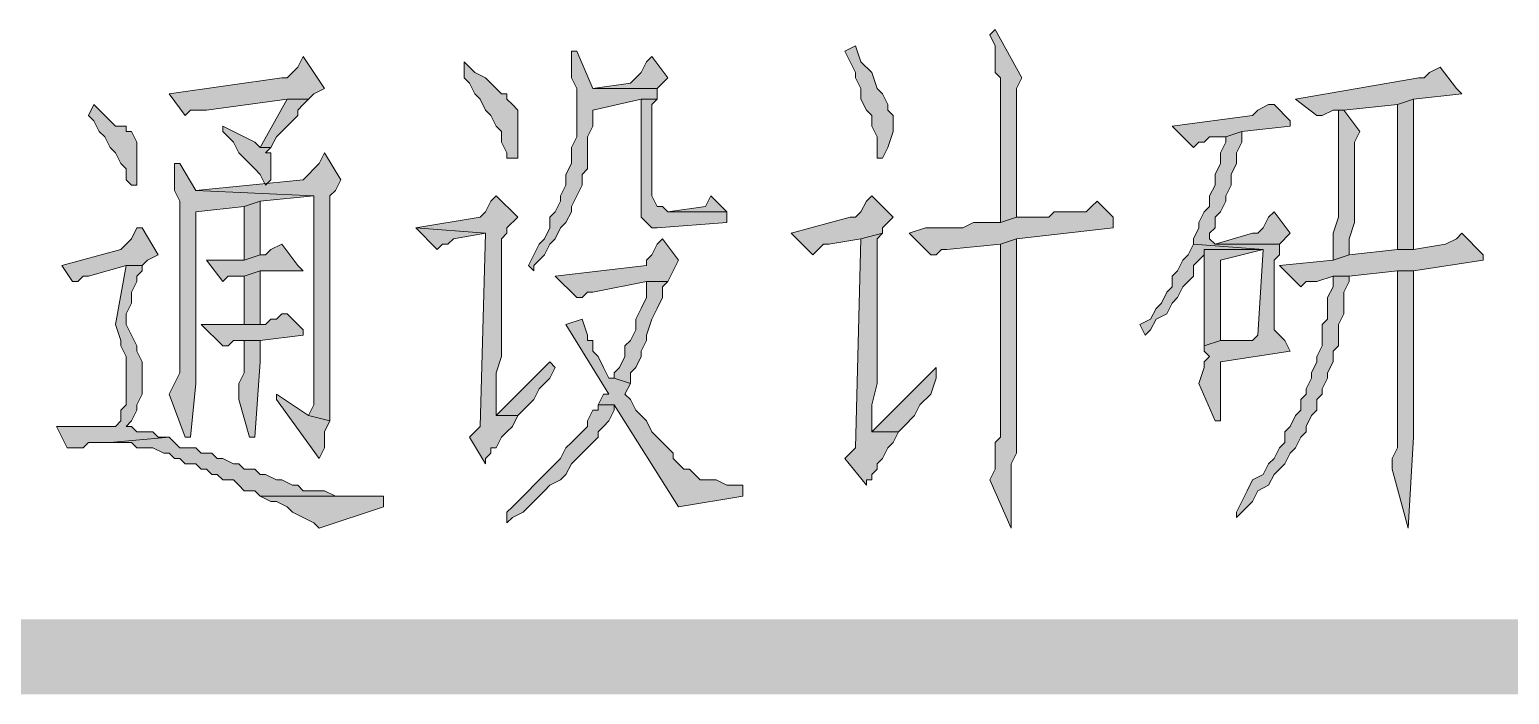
# Model space of a CAD drawing. Header units: millimetres. Extents: x 24 to 410, y 10 to 282.
# Drawn here: x 100.88 to 112.56, y 9.65 to 14.9 of the extents above; entities that cross this region are included whole.
import ezdxf

# ---------------------------------------------------------------- set-up
doc = ezdxf.new("R2010")
doc.units = ezdxf.units.MM

msp = doc.modelspace()

# ---------------------------------------------------------------- hatches: boundary and pattern name
h = msp.add_hatch(color=7)
h.dxf.hatch_style = 2
h.paths.add_polyline_path([(108.500333, 14.901333), (108.458, 14.859), (108.500333, 14.774333), (108.500333, 14.562667), (108.542667, 14.520333), (108.542667, 13.377333), (108.669667, 13.419667), (108.669667, 13.546667), (108.669667, 13.673667), (108.669667, 14.435667), (108.712, 14.520333)])
h = msp.add_hatch(color=7)
h.dxf.hatch_style = 2
h.paths.add_polyline_path([(105.198333, 14.732), (105.156, 14.732), (105.156, 14.647333), (105.156, 14.520333), (105.198333, 14.435667), (105.198333, 14.054667), (105.156, 13.97), (105.156, 13.843), (105.113667, 13.758333), (105.113667, 13.673667), (105.071333, 13.589), (105.071333, 13.546667), (105.029, 13.462), (104.986667, 13.419667), (104.986667, 13.335), (104.944333, 13.250333), (104.902, 13.208), (104.859667, 13.123333), (104.817333, 13.038667), (104.859667, 12.996333), (104.859667, 13.038667), (104.902, 13.081), (104.944333, 13.123333), (104.986667, 13.208), (105.029, 13.250333), (105.071333, 13.335), (105.113667, 13.377333), (105.156, 13.462), (105.156, 13.504333), (105.198333, 13.589), (105.240667, 13.673667), (105.240667, 13.758333), (105.283, 13.800667), (105.283, 14.054667), (105.325333, 14.139333), (105.325333, 14.266333), (105.706333, 14.351), (105.833333, 14.351), (105.833333, 14.435667), (105.325333, 14.435667)])
h = msp.add_hatch(color=7)
h.dxf.hatch_style = 2
h.paths.add_polyline_path([(107.399667, 14.774333), (107.315, 14.732), (107.357333, 14.647333), (107.399667, 14.562667), (107.399667, 14.520333), (107.442, 14.435667), (107.442, 14.351), (107.484333, 14.266333), (107.526667, 14.224), (107.526667, 14.139333), (107.569, 14.054667), (107.569, 13.885333), (107.611333, 13.885333), (107.653667, 13.97), (107.696, 14.097), (107.696, 14.224), (107.653667, 14.266333), (107.653667, 14.308667), (107.611333, 14.393333), (107.569, 14.435667), (107.526667, 14.562667), (107.442, 14.647333)])
h = msp.add_hatch(color=7)
h.dxf.hatch_style = 2
h.paths.add_polyline_path([(103.039333, 14.689667), (102.997, 14.605), (102.954667, 14.562667), (102.912333, 14.520333), (102.87, 14.520333), (101.981, 14.393333), (102.108, 14.224), (102.150333, 14.266333), (102.277333, 14.266333), (102.912333, 14.351), (103.081667, 14.351), (103.124, 14.393333), (103.208667, 14.435667)])
h = msp.add_hatch(color=7)
h.dxf.hatch_style = 2
h.paths.add_polyline_path([(104.309333, 14.647333), (104.309333, 14.520333), (104.351667, 14.478), (104.394, 14.393333), (104.436333, 14.351), (104.478667, 14.266333), (104.521, 14.224), (104.563333, 14.139333), (104.605667, 14.097), (104.605667, 14.012333), (104.648, 13.927667), (104.648, 13.885333), (104.732667, 13.885333), (104.732667, 14.266333), (104.690333, 14.308667), (104.648, 14.351), (104.648, 14.393333), (104.605667, 14.393333), (104.563333, 14.435667), (104.521, 14.478), (104.478667, 14.520333), (104.394, 14.562667)])
h = msp.add_hatch(color=7)
h.dxf.hatch_style = 2
h.paths.add_polyline_path([(105.791, 14.689667), (105.748667, 14.647333), (105.706333, 14.562667), (105.664, 14.520333), (105.621667, 14.478), (105.325333, 14.435667), (105.833333, 14.435667), (105.918, 14.520333)])
h = msp.add_hatch(color=7)
h.dxf.hatch_style = 2
h.paths.add_polyline_path([(112.014, 14.605), (111.929333, 14.562667), (111.887, 14.520333), (111.844667, 14.520333), (110.871, 14.351), (111.040333, 14.224), (111.082667, 14.224), (111.167333, 14.266333), (111.252, 14.266333), (111.675333, 14.308667), (111.802333, 14.351), (112.183333, 14.393333), (112.141, 14.435667)])
h = msp.add_hatch(color=7)
h.dxf.hatch_style = 2
h.paths.add_polyline_path([(101.388333, 14.308667), (101.346, 14.224), (101.388333, 14.181667), (101.430667, 14.097), (101.473, 14.054667), (101.515333, 13.97), (101.557667, 13.927667), (101.6, 13.843), (101.642333, 13.800667), (101.642333, 13.716), (101.684667, 13.673667), (101.727, 13.673667), (101.727, 13.758333), (101.727, 14.012333), (101.684667, 14.097), (101.642333, 14.097), (101.642333, 14.139333), (101.557667, 14.139333), (101.515333, 14.181667), (101.473, 14.224)])
h = msp.add_hatch(color=7)
h.dxf.hatch_style = 2
h.paths.add_polyline_path([(103.081667, 14.351), (102.912333, 14.351), (102.700667, 13.97), (102.785333, 13.97), (102.827667, 14.054667), (102.912333, 14.139333), (102.954667, 14.181667), (102.997, 14.224), (102.997, 14.266333), (103.039333, 14.308667)])
h = msp.add_hatch(color=7)
h.dxf.hatch_style = 2
h.paths.add_polyline_path([(105.833333, 14.351), (105.706333, 14.351), (105.706333, 13.589), (105.706333, 13.419667), (105.748667, 13.377333), (105.791, 13.335), (105.833333, 13.335), (106.383667, 13.377333), (106.383667, 13.462), (105.918, 13.462), (105.875667, 13.504333), (105.833333, 13.504333), (105.791, 13.589), (105.791, 14.308667)])
h = msp.add_hatch(color=7)
h.dxf.hatch_style = 2
h.paths.add_polyline_path([(110.701667, 14.308667), (110.659333, 14.308667), (110.574667, 14.266333), (110.532333, 14.224), (109.897333, 14.139333), (110.066667, 13.97), (110.109, 14.012333), (110.151333, 14.012333), (110.193667, 14.054667), (110.320667, 14.054667), (110.447667, 14.097), (110.828667, 14.139333), (110.828667, 14.181667)])
h = msp.add_hatch(color=7)
h.dxf.hatch_style = 2
h.paths.add_polyline_path([(111.252, 14.266333), (111.209667, 14.266333), (111.209667, 14.224), (111.209667, 13.419667), (111.167333, 13.292667), (111.167333, 13.081), (111.294333, 13.123333), (111.294333, 13.250333), (111.336667, 13.377333), (111.336667, 13.716), (111.336667, 13.758333), (111.336667, 14.012333), (111.379, 14.097)])
h = msp.add_hatch(color=7)
h.dxf.hatch_style = 2
h.paths.add_polyline_path([(111.802333, 14.351), (111.675333, 14.308667), (111.675333, 13.165667), (111.802333, 13.165667)])
h = msp.add_hatch(color=7)
h.dxf.hatch_style = 2
h.paths.add_polyline_path([(102.404333, 14.139333), (102.404333, 14.097), (102.446667, 14.054667), (102.489, 14.012333), (102.531333, 13.927667), (102.573667, 13.885333), (102.616, 13.843), (102.658333, 13.800667), (102.700667, 13.758333), (102.743, 13.673667), (102.785333, 13.716), (102.785333, 13.927667), (102.743, 13.927667), (102.785333, 13.97), (102.700667, 13.97), (102.658333, 14.012333), (102.573667, 14.054667), (102.489, 14.097)])
h = msp.add_hatch(color=7)
h.dxf.hatch_style = 2
h.paths.add_polyline_path([(110.447667, 14.097), (110.320667, 14.054667), (110.320667, 14.012333), (110.278333, 13.927667), (110.278333, 13.843), (110.236, 13.758333), (110.236, 13.673667), (110.193667, 13.589), (110.193667, 13.504333), (110.151333, 13.462), (110.109, 13.377333), (110.109, 13.335), (110.066667, 13.250333), (110.066667, 13.208), (110.617, 13.165667), (110.574667, 12.488333), (110.532333, 12.446), (110.278333, 12.446), (110.151333, 12.403667), (110.151333, 12.361333), (110.193667, 12.319), (110.151333, 12.276667), (110.151333, 12.234333), (110.109, 12.107333), (110.236, 11.811), (110.278333, 11.811), (110.278333, 12.276667), (110.828667, 12.361333), (110.786333, 12.446), (110.701667, 12.530667), (110.701667, 13.081), (110.744, 13.123333), (110.744, 13.208), (110.236, 13.208), (110.193667, 13.250333), (110.193667, 13.292667), (110.236, 13.335), (110.236, 13.419667), (110.278333, 13.462), (110.320667, 13.546667), (110.320667, 13.589), (110.363, 13.673667), (110.363, 13.758333), (110.405333, 13.843), (110.405333, 13.927667), (110.447667, 14.012333)])
h = msp.add_hatch(color=7)
h.dxf.hatch_style = 2
h.paths.add_polyline_path([(103.208667, 13.927667), (103.166333, 13.843), (103.124, 13.800667), (103.081667, 13.758333), (103.039333, 13.716), (102.192667, 13.631333), (103.124, 13.589), (103.124, 11.938), (103.081667, 11.853333), (103.251, 11.811), (103.251, 13.208), (103.251, 13.292667), (103.251, 13.589), (103.293333, 13.631333), (103.335667, 13.716)])
h = msp.add_hatch(color=7)
h.dxf.hatch_style = 2
h.paths.add_polyline_path([(102.065667, 13.843), (102.023333, 13.843), (102.023333, 13.716), (102.023333, 13.631333), (102.065667, 13.546667), (102.065667, 12.192), (102.023333, 12.107333), (101.981, 12.022667), (102.108, 11.684), (102.150333, 11.684), (102.192667, 12.107333), (102.192667, 13.462), (102.573667, 13.504333), (102.700667, 13.546667), (103.124, 13.589), (102.192667, 13.631333)])
h = msp.add_hatch(color=7)
h.dxf.hatch_style = 2
h.paths.add_polyline_path([(104.563333, 13.589), (104.521, 13.546667), (104.478667, 13.462), (104.436333, 13.419667), (103.928333, 13.335), (104.478667, 13.292667), (104.436333, 11.768667), (104.351667, 11.684), (104.478667, 11.472333), (104.478667, 11.514667), (104.521, 11.557), (104.521, 11.599333), (104.563333, 11.599333), (104.605667, 11.684), (104.648, 11.726333), (104.690333, 11.768667), (104.732667, 11.853333), (104.563333, 11.853333), (104.563333, 11.938), (104.563333, 12.192), (104.605667, 12.319), (104.605667, 12.573), (104.605667, 12.657667), (104.605667, 13.250333), (104.648, 13.292667), (104.648, 13.335), (104.732667, 13.419667)])
h = msp.add_hatch(color=7)
h.dxf.hatch_style = 2
h.paths.add_polyline_path([(106.256667, 13.589), (106.214333, 13.504333), (105.918, 13.462), (106.383667, 13.462)])
h = msp.add_hatch(color=7)
h.dxf.hatch_style = 2
h.paths.add_polyline_path([(107.526667, 13.589), (107.484333, 13.546667), (107.442, 13.462), (107.399667, 13.419667), (107.357333, 13.419667), (106.891667, 13.292667), (107.061, 13.123333), (107.103333, 13.165667), (107.145667, 13.208), (107.188, 13.208), (107.442, 13.250333), (107.611333, 13.292667), (107.611333, 13.335), (107.696, 13.419667)])
h = msp.add_hatch(color=7)
h.dxf.hatch_style = 2
h.paths.add_polyline_path([(102.700667, 13.546667), (102.573667, 13.504333), (102.573667, 13.081), (102.700667, 13.123333)])
h = msp.add_hatch(color=7)
h.dxf.hatch_style = 2
h.paths.add_polyline_path([(109.304667, 13.546667), (109.262333, 13.504333), (109.22, 13.462), (108.966, 13.462), (108.923667, 13.419667), (108.669667, 13.419667), (108.542667, 13.377333), (108.331, 13.377333), (108.246333, 13.335), (108.034667, 13.335), (107.95, 13.335), (107.823, 13.292667), (107.992333, 13.123333), (108.034667, 13.123333), (108.077, 13.165667), (108.119333, 13.165667), (108.542667, 13.208), (108.669667, 13.250333), (109.431667, 13.335), (109.431667, 13.419667)])
h = msp.add_hatch(color=7)
h.dxf.hatch_style = 2
h.paths.add_polyline_path([(110.701667, 13.462), (110.659333, 13.419667), (110.617, 13.335), (110.574667, 13.292667), (110.532333, 13.292667), (110.236, 13.208), (110.744, 13.208), (110.828667, 13.292667)])
h = msp.add_hatch(color=7)
h.dxf.hatch_style = 2
h.paths.add_polyline_path([(101.769333, 13.335), (101.727, 13.335), (101.684667, 13.250333), (101.642333, 13.208), (101.6, 13.165667), (101.134333, 13.038667), (101.219, 12.911667), (101.261333, 12.911667), (101.303667, 12.954), (101.346, 12.954), (101.642333, 13.038667), (101.769333, 13.038667), (101.811667, 13.081), (101.896333, 13.123333)])
h = msp.add_hatch(color=7)
h.dxf.hatch_style = 2
h.paths.add_polyline_path([(103.928333, 13.335), (104.097667, 13.165667), (104.14, 13.208), (104.182333, 13.208), (104.224667, 13.250333), (104.478667, 13.292667)])
h = msp.add_hatch(color=7)
h.dxf.hatch_style = 2
h.paths.add_polyline_path([(102.87, 13.208), (102.785333, 13.165667), (102.743, 13.123333), (102.700667, 13.123333), (102.573667, 13.081), (102.277333, 13.081), (102.404333, 12.911667), (102.446667, 12.954), (102.573667, 12.954), (102.700667, 12.996333), (103.039333, 12.996333), (102.997, 13.038667)])
h = msp.add_hatch(color=7)
h.dxf.hatch_style = 2
h.paths.add_polyline_path([(105.875667, 13.250333), (105.833333, 13.208), (105.791, 13.123333), (105.748667, 13.081), (105.748667, 13.038667), (105.029, 12.954), (105.198333, 12.784667), (105.240667, 12.784667), (105.283, 12.827), (105.325333, 12.827), (105.748667, 12.911667), (105.918, 12.911667), (105.960333, 12.996333), (106.002667, 13.081)])
h = msp.add_hatch(color=7)
h.dxf.hatch_style = 2
h.paths.add_polyline_path([(107.611333, 13.292667), (107.442, 13.250333), (107.399667, 11.599333), (107.315, 11.514667), (107.484333, 11.303), (107.484333, 11.345333), (107.526667, 11.345333), (107.526667, 11.387667), (107.569, 11.43), (107.569, 11.472333), (107.611333, 11.514667), (107.653667, 11.599333), (107.696, 11.641667), (107.738333, 11.726333), (107.526667, 11.726333), (107.526667, 11.811), (107.526667, 11.938), (107.569, 12.107333), (107.569, 12.827), (107.569, 12.911667), (107.569, 13.250333)])
h = msp.add_hatch(color=7)
h.dxf.hatch_style = 2
h.paths.add_polyline_path([(108.669667, 13.250333), (108.542667, 13.208), (108.542667, 11.684), (108.500333, 11.641667), (108.500333, 11.43), (108.458, 11.345333), (108.627333, 10.964333), (108.627333, 11.472333), (108.669667, 11.557)])
h = msp.add_hatch(color=7)
h.dxf.hatch_style = 2
h.paths.add_polyline_path([(110.066667, 13.208), (110.024333, 13.123333), (109.982, 13.081), (109.939667, 12.996333), (109.897333, 12.954), (109.897333, 12.869333), (109.855, 12.827), (109.812667, 12.742333), (109.770333, 12.7), (109.728, 12.615333), (109.643333, 12.573), (109.685667, 12.488333), (109.728, 12.530667), (109.770333, 12.615333), (109.855, 12.657667), (109.897333, 12.742333), (109.939667, 12.784667), (109.982, 12.869333), (110.024333, 12.911667), (110.066667, 12.954), (110.066667, 13.038667), (110.109, 13.081), (110.151333, 13.123333), (110.151333, 13.165667), (110.617, 13.165667)])
h = msp.add_hatch(color=7)
h.dxf.hatch_style = 2
h.paths.add_polyline_path([(112.183333, 13.292667), (112.141, 13.250333), (112.056333, 13.208), (111.802333, 13.165667), (111.675333, 13.165667), (111.294333, 13.123333), (111.167333, 13.081), (110.744, 13.038667), (110.913333, 12.869333), (110.955667, 12.911667), (111.040333, 12.911667), (111.167333, 12.954), (111.294333, 12.954), (111.675333, 12.996333), (111.802333, 12.996333), (112.352667, 13.081), (112.352667, 13.123333)])
h = msp.add_hatch(color=7)
h.dxf.hatch_style = 2
h.paths.add_polyline_path([(110.617, 13.165667), (110.151333, 13.165667), (110.151333, 13.123333), (110.151333, 12.403667), (110.278333, 12.446), (110.278333, 13.081)])
h = msp.add_hatch(color=7)
h.dxf.hatch_style = 2
h.paths.add_polyline_path([(101.769333, 13.038667), (101.642333, 13.038667), (101.557667, 12.573), (101.6, 12.446), (101.6, 12.403667), (101.642333, 12.319), (101.642333, 11.938), (101.6, 11.895667), (101.6, 11.811), (101.557667, 11.768667), (101.092, 11.768667), (101.176667, 11.599333), (101.303667, 11.599333), (101.346, 11.641667), (101.515333, 11.641667), (101.981, 11.684), (101.938667, 11.684), (101.896333, 11.684), (101.854, 11.726333), (101.727, 11.726333), (101.684667, 11.768667), (101.642333, 11.768667), (101.684667, 11.811), (101.727, 11.895667), (101.727, 11.938), (101.769333, 12.022667), (101.769333, 12.276667), (101.727, 12.361333), (101.727, 12.403667), (101.684667, 12.488333), (101.642333, 12.573), (101.642333, 12.657667), (101.684667, 12.742333), (101.684667, 12.827), (101.727, 12.911667), (101.727, 12.954), (101.769333, 12.996333)])
h = msp.add_hatch(color=7)
h.dxf.hatch_style = 2
h.paths.add_polyline_path([(102.700667, 12.996333), (102.573667, 12.954), (102.573667, 12.573), (102.700667, 12.573)])
h = msp.add_hatch(color=7)
h.dxf.hatch_style = 2
h.paths.add_polyline_path([(111.802333, 12.996333), (111.675333, 12.996333), (111.675333, 12.869333), (111.675333, 11.684), (111.675333, 11.599333), (111.633, 11.514667), (111.633, 11.43), (111.76, 10.964333), (111.802333, 11.684)])
h = msp.add_hatch(color=7)
h.dxf.hatch_style = 2
h.paths.add_polyline_path([(105.918, 12.911667), (105.748667, 12.911667), (105.748667, 12.869333), (105.748667, 12.784667), (105.706333, 12.7), (105.664, 12.615333), (105.664, 12.530667), (105.621667, 12.446), (105.579333, 12.403667), (105.579333, 12.319), (105.537, 12.234333), (105.494667, 12.192), (105.494667, 12.149667), (105.621667, 12.107333), (105.621667, 12.192), (105.664, 12.234333), (105.706333, 12.319), (105.706333, 12.361333), (105.748667, 12.446), (105.748667, 12.488333), (105.791, 12.615333), (105.833333, 12.7), (105.875667, 12.784667), (105.875667, 12.869333)])
h = msp.add_hatch(color=7)
h.dxf.hatch_style = 2
h.paths.add_polyline_path([(111.294333, 12.954), (111.167333, 12.954), (111.167333, 12.869333), (111.125, 12.784667), (111.125, 12.615333), (111.082667, 12.573), (111.082667, 12.403667), (111.040333, 12.319), (111.040333, 12.276667), (110.998, 12.192), (110.998, 12.149667), (110.955667, 12.065), (110.955667, 12.022667), (110.913333, 11.980333), (110.913333, 11.895667), (110.871, 11.853333), (110.828667, 11.768667), (110.786333, 11.726333), (110.786333, 11.641667), (110.744, 11.599333), (110.701667, 11.514667), (110.659333, 11.472333), (110.617, 11.387667), (110.532333, 11.345333), (110.49, 11.260667), (110.447667, 11.176), (110.405333, 11.091333), (110.405333, 11.049), (110.49, 11.133667), (110.532333, 11.176), (110.574667, 11.260667), (110.659333, 11.303), (110.701667, 11.387667), (110.744, 11.43), (110.786333, 11.472333), (110.828667, 11.557), (110.871, 11.599333), (110.913333, 11.684), (110.955667, 11.726333), (110.955667, 11.768667), (110.998, 11.853333), (111.040333, 11.895667), (111.040333, 11.980333), (111.082667, 12.022667), (111.082667, 12.065), (111.125, 12.149667), (111.125, 12.192), (111.167333, 12.276667), (111.167333, 12.361333), (111.209667, 12.403667), (111.209667, 12.573), (111.252, 12.657667), (111.252, 12.827), (111.294333, 12.911667)])
h = msp.add_hatch(color=7)
h.dxf.hatch_style = 2
h.paths.add_polyline_path([(102.912333, 12.657667), (102.87, 12.657667), (102.827667, 12.615333), (102.785333, 12.615333), (102.743, 12.573), (102.235, 12.573), (102.404333, 12.403667), (102.446667, 12.403667), (102.489, 12.446), (102.700667, 12.446), (103.039333, 12.488333), (103.039333, 12.530667)])
h = msp.add_hatch(color=7)
h.dxf.hatch_style = 2
h.paths.add_polyline_path([(105.240667, 12.615333), (105.113667, 12.573), (105.452333, 12.022667), (105.41, 12.022667), (105.367667, 11.938), (105.494667, 11.938), (106.002667, 11.133667), (106.510667, 11.218333), (106.510667, 11.303), (106.426, 11.303), (106.383667, 11.303), (106.299, 11.345333), (106.172, 11.345333), (106.129667, 11.387667), (106.087333, 11.43), (106.045, 11.43), (106.002667, 11.472333), (105.960333, 11.514667), (105.960333, 11.557), (105.918, 11.599333), (105.875667, 11.641667), (105.833333, 11.684), (105.791, 11.726333), (105.748667, 11.811), (105.706333, 11.853333), (105.664, 11.895667), (105.621667, 11.980333), (105.579333, 12.022667), (105.621667, 12.107333), (105.494667, 12.149667), (105.452333, 12.149667), (105.41, 12.234333), (105.367667, 12.319), (105.325333, 12.361333), (105.325333, 12.446), (105.283, 12.446), (105.283, 12.488333)])
h = msp.add_hatch(color=7)
h.dxf.hatch_style = 2
h.paths.add_polyline_path([(102.700667, 12.446), (102.573667, 12.446), (102.573667, 12.403667), (102.573667, 12.192), (102.531333, 12.107333), (102.531333, 11.980333), (102.616, 11.684), (102.658333, 11.684), (102.700667, 12.276667)])
h = msp.add_hatch(color=7)
h.dxf.hatch_style = 2
h.paths.add_polyline_path([(104.986667, 12.276667), (104.563333, 11.853333), (104.732667, 11.853333), (104.775, 11.895667), (104.859667, 11.980333), (104.902, 12.065), (104.986667, 12.149667), (105.029, 12.234333)])
h = msp.add_hatch(color=7)
h.dxf.hatch_style = 2
h.paths.add_polyline_path([(108.034667, 12.234333), (107.526667, 11.726333), (107.738333, 11.726333), (107.780667, 11.768667), (107.865333, 11.853333), (107.907667, 11.938), (107.992333, 12.022667), (108.034667, 12.149667)])
h = msp.add_hatch(color=7)
h.dxf.hatch_style = 2
h.paths.add_polyline_path([(102.827667, 12.022667), (102.827667, 11.980333), (103.166333, 11.514667), (103.208667, 11.599333), (103.208667, 11.726333), (103.251, 11.811), (103.081667, 11.853333)])
h = msp.add_hatch(color=7)
h.dxf.hatch_style = 2
h.paths.add_polyline_path([(105.367667, 11.938), (105.367667, 11.895667), (105.325333, 11.895667), (105.283, 11.811), (105.283, 11.768667), (105.240667, 11.726333), (105.198333, 11.684), (105.156, 11.641667), (105.113667, 11.599333), (105.071333, 11.514667), (105.029, 11.472333), (104.986667, 11.43), (104.944333, 11.387667), (104.859667, 11.303), (104.817333, 11.260667), (104.775, 11.218333), (104.690333, 11.133667), (104.648, 11.091333), (104.648, 11.006667), (104.690333, 11.049), (104.775, 11.091333), (104.817333, 11.133667), (104.902, 11.218333), (104.944333, 11.260667), (104.986667, 11.303), (105.071333, 11.345333), (105.113667, 11.387667), (105.156, 11.472333), (105.198333, 11.514667), (105.240667, 11.557), (105.283, 11.599333), (105.325333, 11.641667), (105.367667, 11.684), (105.367667, 11.726333), (105.41, 11.768667), (105.452333, 11.811), (105.494667, 11.895667), (105.494667, 11.938)])
h = msp.add_hatch(color=7)
h.dxf.hatch_style = 2
h.paths.add_polyline_path([(101.346, 11.768667), (101.092, 11.768667), (101.557667, 11.768667)])
h = msp.add_hatch(color=7)
h.dxf.hatch_style = 2
h.paths.add_polyline_path([(101.981, 11.684), (101.515333, 11.641667), (101.684667, 11.641667), (101.727, 11.599333), (101.854, 11.599333), (101.938667, 11.557), (101.981, 11.557), (102.023333, 11.514667), (102.065667, 11.514667), (102.108, 11.472333), (102.192667, 11.472333), (102.235, 11.43), (102.277333, 11.43), (102.319667, 11.387667), (102.362, 11.387667), (102.404333, 11.345333), (102.489, 11.345333), (102.531333, 11.303), (102.573667, 11.260667), (102.658333, 11.260667), (102.700667, 11.218333), (103.505, 11.218333), (103.462667, 11.218333), (103.293333, 11.218333), (103.208667, 11.260667), (103.039333, 11.260667), (102.997, 11.303), (102.954667, 11.303), (102.87, 11.345333), (102.827667, 11.345333), (102.743, 11.387667), (102.700667, 11.387667), (102.658333, 11.43), (102.573667, 11.43), (102.531333, 11.472333), (102.489, 11.472333), (102.404333, 11.514667), (102.362, 11.514667), (102.319667, 11.557), (102.235, 11.557), (102.192667, 11.599333), (102.065667, 11.599333), (102.023333, 11.641667)])
h = msp.add_hatch(color=7)
h.dxf.hatch_style = 2
h.paths.add_polyline_path([(103.674333, 11.218333), (102.700667, 11.218333), (102.785333, 11.176), (102.827667, 11.176), (102.912333, 11.133667), (102.954667, 11.091333), (103.039333, 11.049), (103.124, 11.006667), (103.166333, 10.964333), (103.674333, 11.133667)])
h = msp.add_hatch(color=7)
h.dxf.hatch_style = 2
h.paths.add_polyline_path([(30.395333, 10.244667), (29.802667, 9.652), (409.786667, 10.244667)])
h = msp.add_hatch(color=7)
h.dxf.hatch_style = 2
h.paths.add_polyline_path([(29.802667, 9.652), (409.786667, 10.244667), (410.379333, 9.652)])

# ---------------------------------------------------------------- linework, layer by layer
at = {"color": 7, "lineweight": 0}
for points in [[(108.500333, 14.901333), (108.458, 14.859), (108.500333, 14.774333), (108.500333, 14.562667), (108.542667, 14.520333), (108.542667, 13.377333), (108.669667, 13.419667), (108.669667, 13.546667), (108.669667, 13.673667), (108.669667, 14.435667), (108.712, 14.520333)], [(105.198333, 14.732), (105.156, 14.732), (105.156, 14.647333), (105.156, 14.520333), (105.198333, 14.435667), (105.198333, 14.054667), (105.156, 13.97), (105.156, 13.843), (105.113667, 13.758333), (105.113667, 13.673667), (105.071333, 13.589), (105.071333, 13.546667), (105.029, 13.462), (104.986667, 13.419667), (104.986667, 13.335), (104.944333, 13.250333), (104.902, 13.208), (104.859667, 13.123333), (104.817333, 13.038667), (104.859667, 12.996333), (104.859667, 13.038667), (104.902, 13.081), (104.944333, 13.123333), (104.986667, 13.208), (105.029, 13.250333), (105.071333, 13.335), (105.113667, 13.377333), (105.156, 13.462), (105.156, 13.504333), (105.198333, 13.589), (105.240667, 13.673667), (105.240667, 13.758333), (105.283, 13.800667), (105.283, 14.054667), (105.325333, 14.139333), (105.325333, 14.266333), (105.706333, 14.351), (105.833333, 14.351), (105.833333, 14.435667), (105.325333, 14.435667)], [(107.399667, 14.774333), (107.315, 14.732), (107.357333, 14.647333), (107.399667, 14.562667), (107.399667, 14.520333), (107.442, 14.435667), (107.442, 14.351), (107.484333, 14.266333), (107.526667, 14.224), (107.526667, 14.139333), (107.569, 14.054667), (107.569, 13.885333), (107.611333, 13.885333), (107.653667, 13.97), (107.696, 14.097), (107.696, 14.224), (107.653667, 14.266333), (107.653667, 14.308667), (107.611333, 14.393333), (107.569, 14.435667), (107.526667, 14.562667), (107.442, 14.647333)], [(103.039333, 14.689667), (102.997, 14.605), (102.954667, 14.562667), (102.912333, 14.520333), (102.87, 14.520333), (101.981, 14.393333), (102.108, 14.224), (102.150333, 14.266333), (102.277333, 14.266333), (102.912333, 14.351), (103.081667, 14.351), (103.124, 14.393333), (103.208667, 14.435667)], [(104.309333, 14.647333), (104.309333, 14.520333), (104.351667, 14.478), (104.394, 14.393333), (104.436333, 14.351), (104.478667, 14.266333), (104.521, 14.224), (104.563333, 14.139333), (104.605667, 14.097), (104.605667, 14.012333), (104.648, 13.927667), (104.648, 13.885333), (104.732667, 13.885333), (104.732667, 14.266333), (104.690333, 14.308667), (104.648, 14.351), (104.648, 14.393333), (104.605667, 14.393333), (104.563333, 14.435667), (104.521, 14.478), (104.478667, 14.520333), (104.394, 14.562667)], [(105.791, 14.689667), (105.748667, 14.647333), (105.706333, 14.562667), (105.664, 14.520333), (105.621667, 14.478), (105.325333, 14.435667), (105.833333, 14.435667), (105.918, 14.520333)], [(112.014, 14.605), (111.929333, 14.562667), (111.887, 14.520333), (111.844667, 14.520333), (110.871, 14.351), (111.040333, 14.224), (111.082667, 14.224), (111.167333, 14.266333), (111.252, 14.266333), (111.675333, 14.308667), (111.802333, 14.351), (112.183333, 14.393333), (112.141, 14.435667)], [(101.388333, 14.308667), (101.346, 14.224), (101.388333, 14.181667), (101.430667, 14.097), (101.473, 14.054667), (101.515333, 13.97), (101.557667, 13.927667), (101.6, 13.843), (101.642333, 13.800667), (101.642333, 13.716), (101.684667, 13.673667), (101.727, 13.673667), (101.727, 13.758333), (101.727, 14.012333), (101.684667, 14.097), (101.642333, 14.097), (101.642333, 14.139333), (101.557667, 14.139333), (101.515333, 14.181667), (101.473, 14.224)], [(103.081667, 14.351), (102.912333, 14.351), (102.700667, 13.97), (102.785333, 13.97), (102.827667, 14.054667), (102.912333, 14.139333), (102.954667, 14.181667), (102.997, 14.224), (102.997, 14.266333), (103.039333, 14.308667)], [(105.833333, 14.351), (105.706333, 14.351), (105.706333, 13.589), (105.706333, 13.419667), (105.748667, 13.377333), (105.791, 13.335), (105.833333, 13.335), (106.383667, 13.377333), (106.383667, 13.462), (105.918, 13.462), (105.875667, 13.504333), (105.833333, 13.504333), (105.791, 13.589), (105.791, 14.308667)], [(110.701667, 14.308667), (110.659333, 14.308667), (110.574667, 14.266333), (110.532333, 14.224), (109.897333, 14.139333), (110.066667, 13.97), (110.109, 14.012333), (110.151333, 14.012333), (110.193667, 14.054667), (110.320667, 14.054667), (110.447667, 14.097), (110.828667, 14.139333), (110.828667, 14.181667)], [(111.252, 14.266333), (111.209667, 14.266333), (111.209667, 14.224), (111.209667, 13.419667), (111.167333, 13.292667), (111.167333, 13.081), (111.294333, 13.123333), (111.294333, 13.250333), (111.336667, 13.377333), (111.336667, 13.716), (111.336667, 13.758333), (111.336667, 14.012333), (111.379, 14.097)], [(111.802333, 14.351), (111.675333, 14.308667), (111.675333, 13.165667), (111.802333, 13.165667)], [(102.404333, 14.139333), (102.404333, 14.097), (102.446667, 14.054667), (102.489, 14.012333), (102.531333, 13.927667), (102.573667, 13.885333), (102.616, 13.843), (102.658333, 13.800667), (102.700667, 13.758333), (102.743, 13.673667), (102.785333, 13.716), (102.785333, 13.927667), (102.743, 13.927667), (102.785333, 13.97), (102.700667, 13.97), (102.658333, 14.012333), (102.573667, 14.054667), (102.489, 14.097)], [(110.447667, 14.097), (110.320667, 14.054667), (110.320667, 14.012333), (110.278333, 13.927667), (110.278333, 13.843), (110.236, 13.758333), (110.236, 13.673667), (110.193667, 13.589), (110.193667, 13.504333), (110.151333, 13.462), (110.109, 13.377333), (110.109, 13.335), (110.066667, 13.250333), (110.066667, 13.208), (110.617, 13.165667), (110.574667, 12.488333), (110.532333, 12.446), (110.278333, 12.446), (110.151333, 12.403667), (110.151333, 12.361333), (110.193667, 12.319), (110.151333, 12.276667), (110.151333, 12.234333), (110.109, 12.107333), (110.236, 11.811), (110.278333, 11.811), (110.278333, 12.276667), (110.828667, 12.361333), (110.786333, 12.446), (110.701667, 12.530667), (110.701667, 13.081), (110.744, 13.123333), (110.744, 13.208), (110.236, 13.208), (110.193667, 13.250333), (110.193667, 13.292667), (110.236, 13.335), (110.236, 13.419667), (110.278333, 13.462), (110.320667, 13.546667), (110.320667, 13.589), (110.363, 13.673667), (110.363, 13.758333), (110.405333, 13.843), (110.405333, 13.927667), (110.447667, 14.012333)], [(103.208667, 13.927667), (103.166333, 13.843), (103.124, 13.800667), (103.081667, 13.758333), (103.039333, 13.716), (102.192667, 13.631333), (103.124, 13.589), (103.124, 11.938), (103.081667, 11.853333), (103.251, 11.811), (103.251, 13.208), (103.251, 13.292667), (103.251, 13.589), (103.293333, 13.631333), (103.335667, 13.716)], [(102.065667, 13.843), (102.023333, 13.843), (102.023333, 13.716), (102.023333, 13.631333), (102.065667, 13.546667), (102.065667, 12.192), (102.023333, 12.107333), (101.981, 12.022667), (102.108, 11.684), (102.150333, 11.684), (102.192667, 12.107333), (102.192667, 13.462), (102.573667, 13.504333), (102.700667, 13.546667), (103.124, 13.589), (102.192667, 13.631333)], [(104.563333, 13.589), (104.521, 13.546667), (104.478667, 13.462), (104.436333, 13.419667), (103.928333, 13.335), (104.478667, 13.292667), (104.436333, 11.768667), (104.351667, 11.684), (104.478667, 11.472333), (104.478667, 11.514667), (104.521, 11.557), (104.521, 11.599333), (104.563333, 11.599333), (104.605667, 11.684), (104.648, 11.726333), (104.690333, 11.768667), (104.732667, 11.853333), (104.563333, 11.853333), (104.563333, 11.938), (104.563333, 12.192), (104.605667, 12.319), (104.605667, 12.573), (104.605667, 12.657667), (104.605667, 13.250333), (104.648, 13.292667), (104.648, 13.335), (104.732667, 13.419667)], [(106.256667, 13.589), (106.214333, 13.504333), (105.918, 13.462), (106.383667, 13.462)], [(107.526667, 13.589), (107.484333, 13.546667), (107.442, 13.462), (107.399667, 13.419667), (107.357333, 13.419667), (106.891667, 13.292667), (107.061, 13.123333), (107.103333, 13.165667), (107.145667, 13.208), (107.188, 13.208), (107.442, 13.250333), (107.611333, 13.292667), (107.611333, 13.335), (107.696, 13.419667)], [(102.700667, 13.546667), (102.573667, 13.504333), (102.573667, 13.081), (102.700667, 13.123333)], [(109.304667, 13.546667), (109.262333, 13.504333), (109.22, 13.462), (108.966, 13.462), (108.923667, 13.419667), (108.669667, 13.419667), (108.542667, 13.377333), (108.331, 13.377333), (108.246333, 13.335), (108.034667, 13.335), (107.95, 13.335), (107.823, 13.292667), (107.992333, 13.123333), (108.034667, 13.123333), (108.077, 13.165667), (108.119333, 13.165667), (108.542667, 13.208), (108.669667, 13.250333), (109.431667, 13.335), (109.431667, 13.419667)], [(110.701667, 13.462), (110.659333, 13.419667), (110.617, 13.335), (110.574667, 13.292667), (110.532333, 13.292667), (110.236, 13.208), (110.744, 13.208), (110.828667, 13.292667)], [(101.769333, 13.335), (101.727, 13.335), (101.684667, 13.250333), (101.642333, 13.208), (101.6, 13.165667), (101.134333, 13.038667), (101.219, 12.911667), (101.261333, 12.911667), (101.303667, 12.954), (101.346, 12.954), (101.642333, 13.038667), (101.769333, 13.038667), (101.811667, 13.081), (101.896333, 13.123333)], [(103.928333, 13.335), (104.097667, 13.165667), (104.14, 13.208), (104.182333, 13.208), (104.224667, 13.250333), (104.478667, 13.292667)], [(102.87, 13.208), (102.785333, 13.165667), (102.743, 13.123333), (102.700667, 13.123333), (102.573667, 13.081), (102.277333, 13.081), (102.404333, 12.911667), (102.446667, 12.954), (102.573667, 12.954), (102.700667, 12.996333), (103.039333, 12.996333), (102.997, 13.038667)], [(105.875667, 13.250333), (105.833333, 13.208), (105.791, 13.123333), (105.748667, 13.081), (105.748667, 13.038667), (105.029, 12.954), (105.198333, 12.784667), (105.240667, 12.784667), (105.283, 12.827), (105.325333, 12.827), (105.748667, 12.911667), (105.918, 12.911667), (105.960333, 12.996333), (106.002667, 13.081)], [(107.611333, 13.292667), (107.442, 13.250333), (107.399667, 11.599333), (107.315, 11.514667), (107.484333, 11.303), (107.484333, 11.345333), (107.526667, 11.345333), (107.526667, 11.387667), (107.569, 11.43), (107.569, 11.472333), (107.611333, 11.514667), (107.653667, 11.599333), (107.696, 11.641667), (107.738333, 11.726333), (107.526667, 11.726333), (107.526667, 11.811), (107.526667, 11.938), (107.569, 12.107333), (107.569, 12.827), (107.569, 12.911667), (107.569, 13.250333)], [(108.669667, 13.250333), (108.542667, 13.208), (108.542667, 11.684), (108.500333, 11.641667), (108.500333, 11.43), (108.458, 11.345333), (108.627333, 10.964333), (108.627333, 11.472333), (108.669667, 11.557)], [(110.066667, 13.208), (110.024333, 13.123333), (109.982, 13.081), (109.939667, 12.996333), (109.897333, 12.954), (109.897333, 12.869333), (109.855, 12.827), (109.812667, 12.742333), (109.770333, 12.7), (109.728, 12.615333), (109.643333, 12.573), (109.685667, 12.488333), (109.728, 12.530667), (109.770333, 12.615333), (109.855, 12.657667), (109.897333, 12.742333), (109.939667, 12.784667), (109.982, 12.869333), (110.024333, 12.911667), (110.066667, 12.954), (110.066667, 13.038667), (110.109, 13.081), (110.151333, 13.123333), (110.151333, 13.165667), (110.617, 13.165667)], [(112.183333, 13.292667), (112.141, 13.250333), (112.056333, 13.208), (111.802333, 13.165667), (111.675333, 13.165667), (111.294333, 13.123333), (111.167333, 13.081), (110.744, 13.038667), (110.913333, 12.869333), (110.955667, 12.911667), (111.040333, 12.911667), (111.167333, 12.954), (111.294333, 12.954), (111.675333, 12.996333), (111.802333, 12.996333), (112.352667, 13.081), (112.352667, 13.123333)], [(110.617, 13.165667), (110.151333, 13.165667), (110.151333, 13.123333), (110.151333, 12.403667), (110.278333, 12.446), (110.278333, 13.081)], [(101.769333, 13.038667), (101.642333, 13.038667), (101.557667, 12.573), (101.6, 12.446), (101.6, 12.403667), (101.642333, 12.319), (101.642333, 11.938), (101.6, 11.895667), (101.6, 11.811), (101.557667, 11.768667), (101.092, 11.768667), (101.176667, 11.599333), (101.303667, 11.599333), (101.346, 11.641667), (101.515333, 11.641667), (101.981, 11.684), (101.938667, 11.684), (101.896333, 11.684), (101.854, 11.726333), (101.727, 11.726333), (101.684667, 11.768667), (101.642333, 11.768667), (101.684667, 11.811), (101.727, 11.895667), (101.727, 11.938), (101.769333, 12.022667), (101.769333, 12.276667), (101.727, 12.361333), (101.727, 12.403667), (101.684667, 12.488333), (101.642333, 12.573), (101.642333, 12.657667), (101.684667, 12.742333), (101.684667, 12.827), (101.727, 12.911667), (101.727, 12.954), (101.769333, 12.996333)], [(102.700667, 12.996333), (102.573667, 12.954), (102.573667, 12.573), (102.700667, 12.573)], [(111.802333, 12.996333), (111.675333, 12.996333), (111.675333, 12.869333), (111.675333, 11.684), (111.675333, 11.599333), (111.633, 11.514667), (111.633, 11.43), (111.76, 10.964333), (111.802333, 11.684)], [(105.918, 12.911667), (105.748667, 12.911667), (105.748667, 12.869333), (105.748667, 12.784667), (105.706333, 12.7), (105.664, 12.615333), (105.664, 12.530667), (105.621667, 12.446), (105.579333, 12.403667), (105.579333, 12.319), (105.537, 12.234333), (105.494667, 12.192), (105.494667, 12.149667), (105.621667, 12.107333), (105.621667, 12.192), (105.664, 12.234333), (105.706333, 12.319), (105.706333, 12.361333), (105.748667, 12.446), (105.748667, 12.488333), (105.791, 12.615333), (105.833333, 12.7), (105.875667, 12.784667), (105.875667, 12.869333)], [(111.294333, 12.954), (111.167333, 12.954), (111.167333, 12.869333), (111.125, 12.784667), (111.125, 12.615333), (111.082667, 12.573), (111.082667, 12.403667), (111.040333, 12.319), (111.040333, 12.276667), (110.998, 12.192), (110.998, 12.149667), (110.955667, 12.065), (110.955667, 12.022667), (110.913333, 11.980333), (110.913333, 11.895667), (110.871, 11.853333), (110.828667, 11.768667), (110.786333, 11.726333), (110.786333, 11.641667), (110.744, 11.599333), (110.701667, 11.514667), (110.659333, 11.472333), (110.617, 11.387667), (110.532333, 11.345333), (110.49, 11.260667), (110.447667, 11.176), (110.405333, 11.091333), (110.405333, 11.049), (110.49, 11.133667), (110.532333, 11.176), (110.574667, 11.260667), (110.659333, 11.303), (110.701667, 11.387667), (110.744, 11.43), (110.786333, 11.472333), (110.828667, 11.557), (110.871, 11.599333), (110.913333, 11.684), (110.955667, 11.726333), (110.955667, 11.768667), (110.998, 11.853333), (111.040333, 11.895667), (111.040333, 11.980333), (111.082667, 12.022667), (111.082667, 12.065), (111.125, 12.149667), (111.125, 12.192), (111.167333, 12.276667), (111.167333, 12.361333), (111.209667, 12.403667), (111.209667, 12.573), (111.252, 12.657667), (111.252, 12.827), (111.294333, 12.911667)], [(102.912333, 12.657667), (102.87, 12.657667), (102.827667, 12.615333), (102.785333, 12.615333), (102.743, 12.573), (102.235, 12.573), (102.404333, 12.403667), (102.446667, 12.403667), (102.489, 12.446), (102.700667, 12.446), (103.039333, 12.488333), (103.039333, 12.530667)], [(105.240667, 12.615333), (105.113667, 12.573), (105.452333, 12.022667), (105.41, 12.022667), (105.367667, 11.938), (105.494667, 11.938), (106.002667, 11.133667), (106.510667, 11.218333), (106.510667, 11.303), (106.426, 11.303), (106.383667, 11.303), (106.299, 11.345333), (106.172, 11.345333), (106.129667, 11.387667), (106.087333, 11.43), (106.045, 11.43), (106.002667, 11.472333), (105.960333, 11.514667), (105.960333, 11.557), (105.918, 11.599333), (105.875667, 11.641667), (105.833333, 11.684), (105.791, 11.726333), (105.748667, 11.811), (105.706333, 11.853333), (105.664, 11.895667), (105.621667, 11.980333), (105.579333, 12.022667), (105.621667, 12.107333), (105.494667, 12.149667), (105.452333, 12.149667), (105.41, 12.234333), (105.367667, 12.319), (105.325333, 12.361333), (105.325333, 12.446), (105.283, 12.446), (105.283, 12.488333)], [(102.700667, 12.446), (102.573667, 12.446), (102.573667, 12.403667), (102.573667, 12.192), (102.531333, 12.107333), (102.531333, 11.980333), (102.616, 11.684), (102.658333, 11.684), (102.700667, 12.276667)], [(104.986667, 12.276667), (104.563333, 11.853333), (104.732667, 11.853333), (104.775, 11.895667), (104.859667, 11.980333), (104.902, 12.065), (104.986667, 12.149667), (105.029, 12.234333)], [(108.034667, 12.234333), (107.526667, 11.726333), (107.738333, 11.726333), (107.780667, 11.768667), (107.865333, 11.853333), (107.907667, 11.938), (107.992333, 12.022667), (108.034667, 12.149667)], [(102.827667, 12.022667), (102.827667, 11.980333), (103.166333, 11.514667), (103.208667, 11.599333), (103.208667, 11.726333), (103.251, 11.811), (103.081667, 11.853333)], [(105.367667, 11.938), (105.367667, 11.895667), (105.325333, 11.895667), (105.283, 11.811), (105.283, 11.768667), (105.240667, 11.726333), (105.198333, 11.684), (105.156, 11.641667), (105.113667, 11.599333), (105.071333, 11.514667), (105.029, 11.472333), (104.986667, 11.43), (104.944333, 11.387667), (104.859667, 11.303), (104.817333, 11.260667), (104.775, 11.218333), (104.690333, 11.133667), (104.648, 11.091333), (104.648, 11.006667), (104.690333, 11.049), (104.775, 11.091333), (104.817333, 11.133667), (104.902, 11.218333), (104.944333, 11.260667), (104.986667, 11.303), (105.071333, 11.345333), (105.113667, 11.387667), (105.156, 11.472333), (105.198333, 11.514667), (105.240667, 11.557), (105.283, 11.599333), (105.325333, 11.641667), (105.367667, 11.684), (105.367667, 11.726333), (105.41, 11.768667), (105.452333, 11.811), (105.494667, 11.895667), (105.494667, 11.938)], [(101.346, 11.768667), (101.092, 11.768667), (101.557667, 11.768667)], [(101.981, 11.684), (101.515333, 11.641667), (101.684667, 11.641667), (101.727, 11.599333), (101.854, 11.599333), (101.938667, 11.557), (101.981, 11.557), (102.023333, 11.514667), (102.065667, 11.514667), (102.108, 11.472333), (102.192667, 11.472333), (102.235, 11.43), (102.277333, 11.43), (102.319667, 11.387667), (102.362, 11.387667), (102.404333, 11.345333), (102.489, 11.345333), (102.531333, 11.303), (102.573667, 11.260667), (102.658333, 11.260667), (102.700667, 11.218333), (103.505, 11.218333), (103.462667, 11.218333), (103.293333, 11.218333), (103.208667, 11.260667), (103.039333, 11.260667), (102.997, 11.303), (102.954667, 11.303), (102.87, 11.345333), (102.827667, 11.345333), (102.743, 11.387667), (102.700667, 11.387667), (102.658333, 11.43), (102.573667, 11.43), (102.531333, 11.472333), (102.489, 11.472333), (102.404333, 11.514667), (102.362, 11.514667), (102.319667, 11.557), (102.235, 11.557), (102.192667, 11.599333), (102.065667, 11.599333), (102.023333, 11.641667)], [(103.674333, 11.218333), (102.700667, 11.218333), (102.785333, 11.176), (102.827667, 11.176), (102.912333, 11.133667), (102.954667, 11.091333), (103.039333, 11.049), (103.124, 11.006667), (103.166333, 10.964333), (103.674333, 11.133667)]]:
    msp.add_lwpolyline(points, close=True, dxfattribs=at)

doc.saveas('drawing.dxf')
